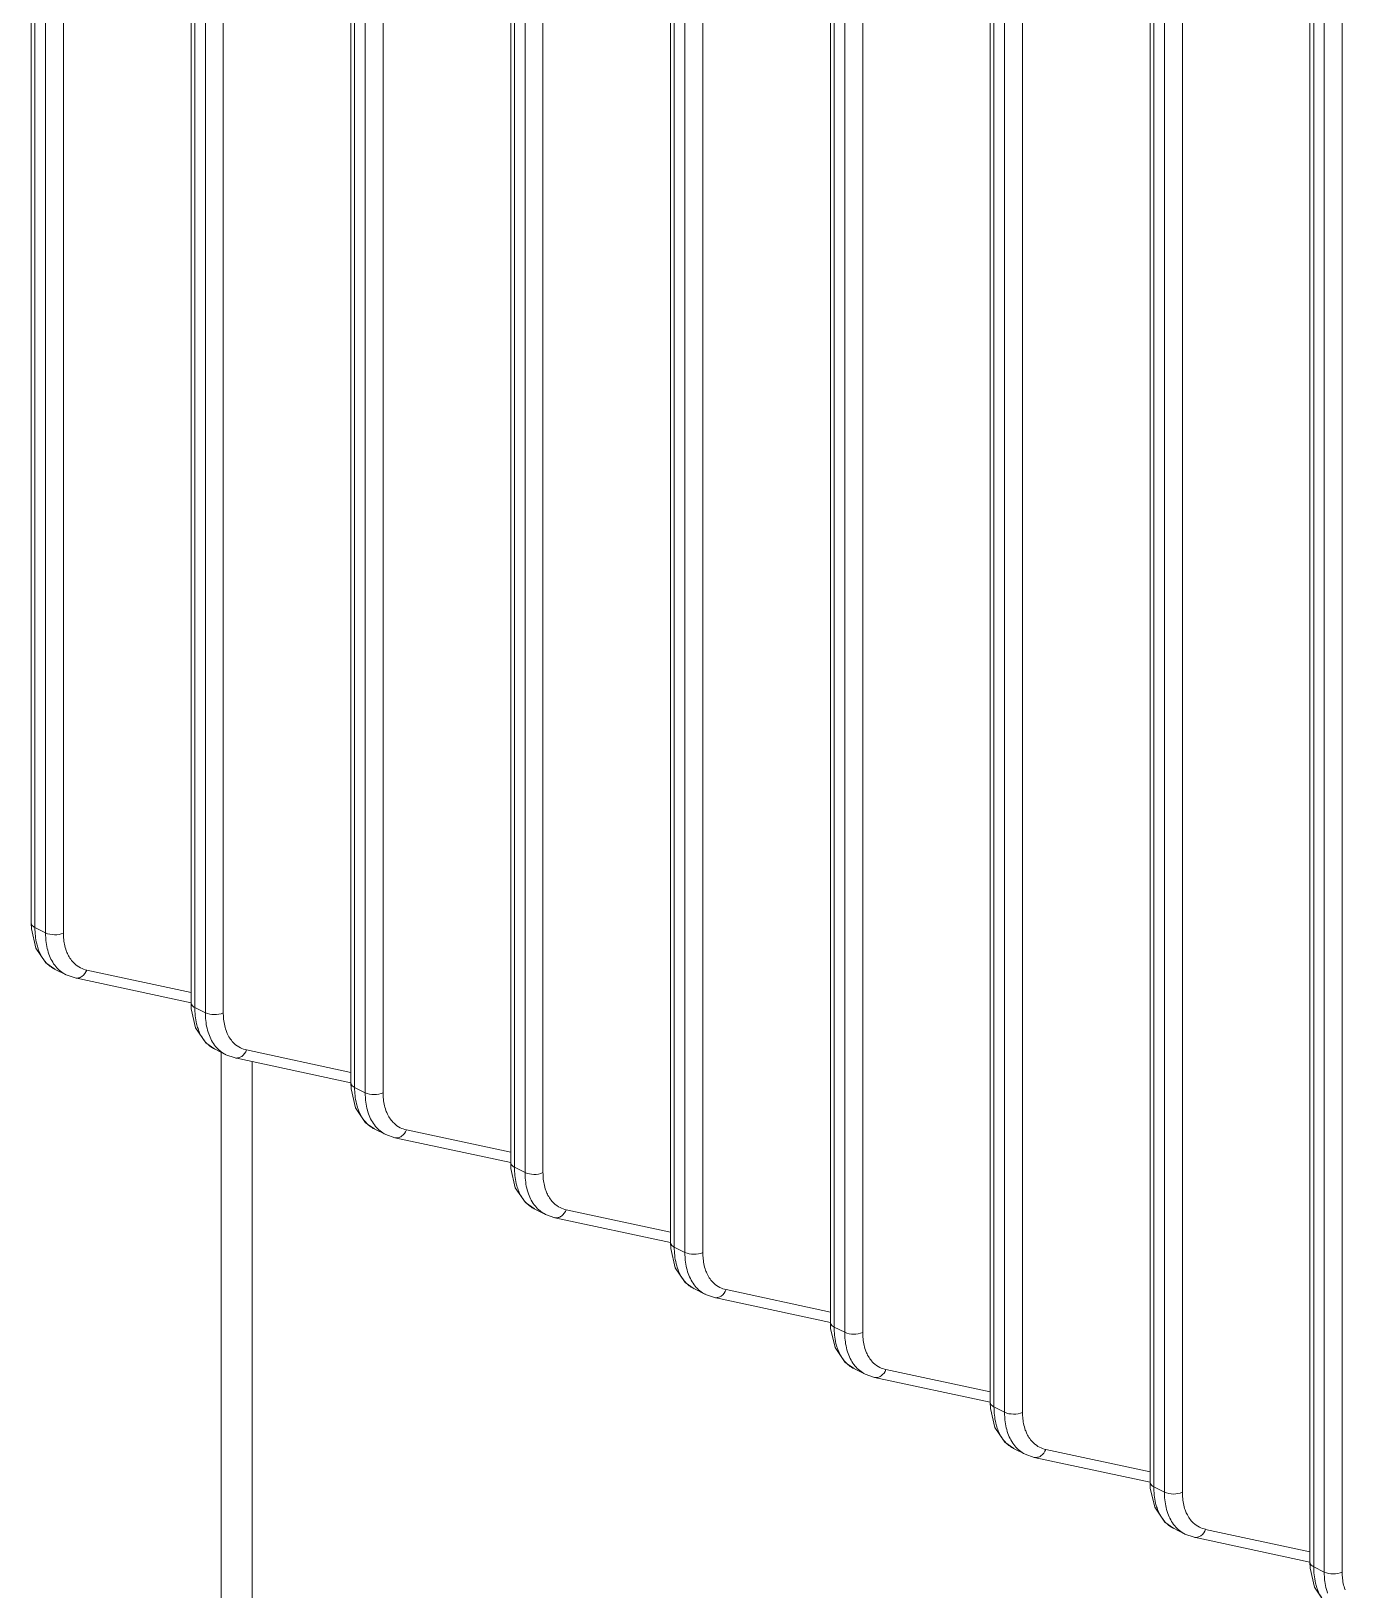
# Model space of a CAD drawing. Header units: millimetres. Extents: x 1177 to 4296, y 93 to 2298.
# Drawn here: x 3667 to 3718.2, y 1270.3 to 1331 of the extents above; entities that cross this region are included whole.
import ezdxf

# ---------------------------------------------------------------- set-up
doc = ezdxf.new("R2010")
doc.units = ezdxf.units.MM
doc.header["$LTSCALE"] = 0.1
doc.layers.get('0').update_dxf_attribs({"lineweight": 13})

msp = doc.modelspace()

# ---------------------------------------------------------------- linework, layer by layer
at = {"lineweight": 9}
for p, q in [((3667.043, 1296.236), (3667.043, 1365.952)), ((3667.189, 1296.059), (3667.189, 1365.775)), ((3667.602, 1365.569), (3667.602, 1295.853)), ((3668.299, 1365.564), (3668.299, 1295.848)), ((3673.265, 1293.125), (3673.265, 1362.84)), ((3673.412, 1292.948), (3673.412, 1362.664)), ((3673.824, 1362.457), (3673.824, 1292.742)), ((3674.522, 1362.453), (3674.522, 1292.737)), ((3679.488, 1290.013), (3679.488, 1359.729)), ((3679.634, 1289.837), (3679.634, 1359.552)), ((3680.047, 1359.346), (3680.047, 1289.63)), ((3680.744, 1359.342), (3680.744, 1289.626)), ((3685.71, 1286.902), (3685.71, 1356.618)), ((3685.857, 1286.725), (3685.857, 1356.441)), ((3686.269, 1356.235), (3686.269, 1286.519)), ((3686.967, 1356.23), (3686.967, 1286.515)), ((3691.933, 1283.791), (3691.933, 1353.507)), ((3692.079, 1283.614), (3692.079, 1353.33)), ((3692.492, 1353.124), (3692.492, 1283.408)), ((3693.189, 1353.119), (3693.189, 1283.403)), ((3698.155, 1280.68), (3698.155, 1350.395)), ((3698.302, 1280.503), (3698.302, 1350.218)), ((3698.714, 1350.012), (3698.714, 1280.297)), ((3699.412, 1350.008), (3699.412, 1280.292)), ((3704.378, 1277.568), (3704.378, 1347.284)), ((3704.524, 1277.392), (3704.524, 1347.107)), ((3704.937, 1346.901), (3704.937, 1277.185)), ((3705.635, 1346.896), (3705.635, 1277.181)), ((3710.601, 1274.457), (3710.601, 1344.173)), ((3710.747, 1274.28), (3710.747, 1343.996)), ((3711.159, 1343.79), (3711.159, 1274.074)), ((3711.857, 1343.785), (3711.857, 1274.07)), ((3716.823, 1271.346), (3716.823, 1341.061)), ((3716.97, 1271.169), (3716.97, 1340.885)), ((3717.382, 1340.679), (3717.382, 1270.963)), ((3718.08, 1340.674), (3718.08, 1270.958)), ((3667.043, 1296.236), (3667.051, 1296.005)), ((3667.051, 1296.005), (3667.222, 1295.26)), ((3667.189, 1296.059), (3667.602, 1295.853)), ((3667.222, 1295.26), (3667.613, 1294.682)), ((3667.613, 1294.682), (3667.964, 1294.44)), ((3667.952, 1294.445), (3668.401, 1294.221)), ((3668.402, 1294.221), (3668.757, 1294.096)), ((3668.757, 1294.096), (3673.266, 1293.129)), ((3668.757, 1294.096), (3668.757, 1294.096)), ((3669.206, 1294.404), (3673.265, 1293.533)), ((3673.265, 1293.125), (3673.274, 1292.894)), ((3673.274, 1292.894), (3673.444, 1292.149)), ((3673.412, 1292.948), (3673.824, 1292.742)), ((3673.444, 1292.149), (3673.836, 1291.571)), ((3673.836, 1291.571), (3674.186, 1291.328)), ((3674.174, 1291.334), (3674.623, 1291.109)), ((3674.434, 1291.204), (3674.433, 1235.54)), ((3674.624, 1291.109), (3674.98, 1290.985)), ((3675.429, 1291.293), (3679.488, 1290.422)), ((3674.98, 1290.985), (3679.489, 1290.017)), ((3674.98, 1290.985), (3674.98, 1290.985)), ((3675.641, 1235.474), (3675.641, 1290.843)), ((3679.488, 1290.014), (3679.497, 1289.782)), ((3679.497, 1289.782), (3679.667, 1289.038)), ((3679.634, 1289.837), (3680.047, 1289.63)), ((3679.667, 1289.038), (3680.058, 1288.46)), ((3680.058, 1288.46), (3680.409, 1288.217)), ((3680.397, 1288.223), (3680.846, 1287.998)), ((3681.651, 1288.181), (3685.71, 1287.31)), ((3680.847, 1287.998), (3681.202, 1287.874)), ((3681.202, 1287.874), (3685.711, 1286.906)), ((3681.202, 1287.874), (3681.202, 1287.874)), ((3685.71, 1286.903), (3685.719, 1286.671)), ((3685.719, 1286.671), (3685.89, 1285.927)), ((3685.857, 1286.725), (3686.269, 1286.519)), ((3685.89, 1285.927), (3686.281, 1285.349)), ((3686.281, 1285.349), (3686.631, 1285.106)), ((3686.62, 1285.111), (3687.069, 1284.887)), ((3687.874, 1285.07), (3691.933, 1284.199)), ((3687.069, 1284.887), (3687.425, 1284.762)), ((3687.425, 1284.762), (3691.934, 1283.795)), ((3687.425, 1284.762), (3687.425, 1284.762)), ((3691.933, 1283.791), (3691.942, 1283.56)), ((3691.942, 1283.56), (3692.112, 1282.815)), ((3692.079, 1283.614), (3692.492, 1283.408)), ((3692.112, 1282.815), (3692.503, 1282.237)), ((3692.503, 1282.237), (3692.854, 1281.995)), ((3692.842, 1282), (3693.291, 1281.775)), ((3694.097, 1281.959), (3698.155, 1281.088)), ((3693.292, 1281.775), (3693.648, 1281.651)), ((3693.647, 1281.651), (3698.156, 1280.684)), ((3693.647, 1281.651), (3693.648, 1281.651)), ((3698.155, 1280.68), (3698.164, 1280.448)), ((3698.164, 1280.448), (3698.335, 1279.704)), ((3698.302, 1280.503), (3698.714, 1280.297)), ((3698.335, 1279.704), (3698.726, 1279.126)), ((3698.726, 1279.126), (3699.076, 1278.883)), ((3699.065, 1278.889), (3699.514, 1278.664)), ((3699.514, 1278.664), (3699.87, 1278.54)), ((3699.87, 1278.54), (3704.379, 1277.572)), ((3699.87, 1278.54), (3699.87, 1278.54)), ((3700.319, 1278.847), (3704.378, 1277.976)), ((3704.378, 1277.569), (3704.387, 1277.337)), ((3704.387, 1277.337), (3704.557, 1276.593)), ((3704.524, 1277.392), (3704.937, 1277.185)), ((3704.557, 1276.593), (3704.948, 1276.015)), ((3704.948, 1276.015), (3705.299, 1275.772)), ((3705.287, 1275.777), (3705.736, 1275.553)), ((3705.737, 1275.553), (3706.093, 1275.429)), ((3706.093, 1275.429), (3710.601, 1274.461)), ((3706.093, 1275.429), (3706.093, 1275.429)), ((3706.542, 1275.736), (3710.601, 1274.865)), ((3710.601, 1274.457), (3710.609, 1274.226)), ((3710.609, 1274.226), (3710.78, 1273.482)), ((3710.747, 1274.28), (3711.159, 1274.074)), ((3710.78, 1273.482), (3711.171, 1272.904)), ((3711.171, 1272.904), (3711.521, 1272.661)), ((3711.51, 1272.666), (3711.959, 1272.442)), ((3711.959, 1272.442), (3712.315, 1272.317)), ((3712.315, 1272.317), (3716.824, 1271.35)), ((3712.315, 1272.317), (3712.315, 1272.317)), ((3712.764, 1272.625), (3716.823, 1271.754)), ((3716.823, 1271.346), (3716.832, 1271.115)), ((3716.832, 1271.115), (3717.002, 1270.37)), ((3716.97, 1271.169), (3717.382, 1270.963)), ((3717.002, 1270.37), (3717.394, 1269.792))]:
    msp.add_line(p, q, dxfattribs=at)
for centre, radius, start, end in [((3668.445, 1295.428), 1.1, 235.07, 243.38433), ((3669.419, 1295.396), 1.014, 243.37659, 257.89321), ((3674.667, 1292.317), 1.1, 235.07, 243.38433), ((3675.642, 1292.284), 1.014, 243.37659, 257.89321), ((3680.89, 1289.206), 1.1, 235.07, 243.38433), ((3681.864, 1289.173), 1.014, 243.37659, 257.89321), ((3687.112, 1286.095), 1.1, 235.07, 243.38433), ((3688.087, 1286.062), 1.014, 243.37659, 257.89321), ((3693.335, 1282.983), 1.1, 235.07, 243.38433), ((3694.309, 1282.95), 1.014, 243.37659, 257.89321), ((3699.557, 1279.872), 1.1, 235.07, 243.38433), ((3700.532, 1279.839), 1.014, 243.37659, 257.89321), ((3705.78, 1276.761), 1.1, 235.07, 243.38433), ((3706.754, 1276.728), 1.014, 243.37659, 257.89321), ((3712.002, 1273.649), 1.1, 235.07, 243.38433), ((3712.977, 1273.617), 1.014, 243.37659, 257.89321)]:
    msp.add_arc(centre, radius, start, end, dxfattribs=at)
for points, knots in [([(3667.189, 1296.059), (3667.168, 1296.07), (3667.101, 1296.108), (3667.043, 1296.182), (3667.043, 1296.236)], [0, 0, 0, 0, 0.307754, 1, 1, 1, 1]), ([(3667.314, 1295.236), (3667.293, 1295.298), (3667.217, 1295.566), (3667.189, 1295.846), (3667.189, 1296.059)], [0, 0, 0, 0, 0.234569, 1, 1, 1, 1]), ([(3668.299, 1295.848), (3668.192, 1295.797), (3667.95, 1295.761), (3667.707, 1295.8), (3667.602, 1295.853)], [0, 0, 0, 0, 0.501917, 1, 1, 1, 1]), ([(3667.602, 1295.853), (3667.602, 1295.779), (3667.612, 1295.5), (3667.664, 1295.221), (3667.732, 1295.027)], [0, 0, 0, 0, 0.264668, 1, 1, 1, 1]), ([(3668.299, 1295.848), (3668.299, 1295.787), (3668.308, 1295.554), (3668.351, 1295.321), (3668.409, 1295.16)], [0, 0, 0, 0, 0.264568, 1, 1, 1, 1]), ([(3667.815, 1294.527), (3667.701, 1294.607), (3667.492, 1294.822), (3667.364, 1295.091), (3667.314, 1295.236)], [0, 0, 0, 0, 0.47508, 1, 1, 1, 1]), ([(3667.732, 1295.027), (3667.794, 1294.852), (3667.962, 1294.53), (3668.247, 1294.298), (3668.398, 1294.222)], [0, 0, 0, 0, 0.522368, 1, 1, 1, 1]), ([(3668.409, 1295.16), (3668.426, 1295.11), (3668.502, 1294.927), (3668.618, 1294.758), (3668.724, 1294.658)], [0, 0, 0, 0, 0.26525, 1, 1, 1, 1]), ([(3668.757, 1294.096), (3668.8, 1294.087), (3668.894, 1294.089), (3669.074, 1294.173), (3669.168, 1294.307), (3669.206, 1294.404)], [0, 0, 0, 0, 0.224227, 0.463458, 1, 1, 1, 1]), ([(3673.412, 1292.948), (3673.39, 1292.959), (3673.324, 1292.997), (3673.265, 1293.07), (3673.265, 1293.125)], [0, 0, 0, 0, 0.307754, 1, 1, 1, 1]), ([(3673.537, 1292.125), (3673.516, 1292.187), (3673.439, 1292.454), (3673.412, 1292.735), (3673.412, 1292.948)], [0, 0, 0, 0, 0.234569, 1, 1, 1, 1]), ([(3674.522, 1292.737), (3674.414, 1292.686), (3674.172, 1292.65), (3673.93, 1292.689), (3673.824, 1292.742)], [0, 0, 0, 0, 0.501917, 1, 1, 1, 1]), ([(3673.824, 1292.742), (3673.824, 1292.668), (3673.834, 1292.389), (3673.886, 1292.11), (3673.955, 1291.916)], [0, 0, 0, 0, 0.264668, 1, 1, 1, 1]), ([(3674.522, 1292.737), (3674.522, 1292.676), (3674.53, 1292.443), (3674.574, 1292.21), (3674.631, 1292.049)], [0, 0, 0, 0, 0.264568, 1, 1, 1, 1]), ([(3674.038, 1291.416), (3673.923, 1291.495), (3673.715, 1291.711), (3673.587, 1291.979), (3673.537, 1292.125)], [0, 0, 0, 0, 0.47508, 1, 1, 1, 1]), ([(3673.955, 1291.916), (3674.017, 1291.741), (3674.185, 1291.419), (3674.469, 1291.187), (3674.621, 1291.111)], [0, 0, 0, 0, 0.522368, 1, 1, 1, 1]), ([(3674.631, 1292.049), (3674.649, 1291.999), (3674.724, 1291.816), (3674.84, 1291.647), (3674.946, 1291.547)], [0, 0, 0, 0, 0.26525, 1, 1, 1, 1]), ([(3674.98, 1290.985), (3675.023, 1290.976), (3675.116, 1290.977), (3675.297, 1291.062), (3675.391, 1291.195), (3675.429, 1291.293)], [0, 0, 0, 0, 0.224227, 0.463458, 1, 1, 1, 1]), ([(3679.634, 1289.837), (3679.613, 1289.847), (3679.546, 1289.886), (3679.488, 1289.959), (3679.488, 1290.013)], [0, 0, 0, 0, 0.307754, 1, 1, 1, 1]), ([(3679.759, 1289.014), (3679.738, 1289.075), (3679.662, 1289.343), (3679.634, 1289.624), (3679.634, 1289.837)], [0, 0, 0, 0, 0.234569, 1, 1, 1, 1]), ([(3680.744, 1289.626), (3680.637, 1289.575), (3680.395, 1289.538), (3680.152, 1289.578), (3680.047, 1289.63)], [0, 0, 0, 0, 0.501917, 1, 1, 1, 1]), ([(3680.047, 1289.63), (3680.047, 1289.557), (3680.057, 1289.277), (3680.109, 1288.998), (3680.177, 1288.805)], [0, 0, 0, 0, 0.264668, 1, 1, 1, 1]), ([(3680.744, 1289.626), (3680.744, 1289.564), (3680.753, 1289.332), (3680.796, 1289.099), (3680.854, 1288.937)], [0, 0, 0, 0, 0.264568, 1, 1, 1, 1]), ([(3680.26, 1288.304), (3680.146, 1288.384), (3679.937, 1288.6), (3679.809, 1288.868), (3679.759, 1289.014)], [0, 0, 0, 0, 0.47508, 1, 1, 1, 1]), ([(3680.177, 1288.805), (3680.239, 1288.63), (3680.408, 1288.308), (3680.692, 1288.075), (3680.843, 1288)], [0, 0, 0, 0, 0.522368, 1, 1, 1, 1]), ([(3680.854, 1288.937), (3680.871, 1288.888), (3680.947, 1288.704), (3681.063, 1288.536), (3681.169, 1288.436)], [0, 0, 0, 0, 0.26525, 1, 1, 1, 1]), ([(3681.202, 1287.874), (3681.245, 1287.865), (3681.339, 1287.866), (3681.519, 1287.95), (3681.613, 1288.084), (3681.651, 1288.181)], [0, 0, 0, 0, 0.224227, 0.463458, 1, 1, 1, 1]), ([(3685.857, 1286.725), (3685.835, 1286.736), (3685.769, 1286.775), (3685.71, 1286.848), (3685.71, 1286.902)], [0, 0, 0, 0, 0.307754, 1, 1, 1, 1]), ([(3685.982, 1285.902), (3685.961, 1285.964), (3685.884, 1286.232), (3685.857, 1286.512), (3685.857, 1286.725)], [0, 0, 0, 0, 0.234569, 1, 1, 1, 1]), ([(3686.967, 1286.515), (3686.859, 1286.464), (3686.617, 1286.427), (3686.375, 1286.466), (3686.269, 1286.519)], [0, 0, 0, 0, 0.501917, 1, 1, 1, 1]), ([(3686.269, 1286.519), (3686.269, 1286.445), (3686.279, 1286.166), (3686.331, 1285.887), (3686.4, 1285.693)], [0, 0, 0, 0, 0.264668, 1, 1, 1, 1]), ([(3686.967, 1286.515), (3686.967, 1286.453), (3686.975, 1286.22), (3687.019, 1285.988), (3687.076, 1285.826)], [0, 0, 0, 0, 0.264568, 1, 1, 1, 1]), ([(3686.483, 1285.193), (3686.369, 1285.273), (3686.16, 1285.488), (3686.032, 1285.757), (3685.982, 1285.902)], [0, 0, 0, 0, 0.47508, 1, 1, 1, 1]), ([(3686.4, 1285.693), (3686.462, 1285.519), (3686.63, 1285.197), (3686.914, 1284.964), (3687.066, 1284.888)], [0, 0, 0, 0, 0.522368, 1, 1, 1, 1]), ([(3687.076, 1285.826), (3687.094, 1285.777), (3687.169, 1285.593), (3687.285, 1285.425), (3687.391, 1285.324)], [0, 0, 0, 0, 0.26525, 1, 1, 1, 1]), ([(3687.425, 1284.763), (3687.468, 1284.754), (3687.561, 1284.755), (3687.742, 1284.839), (3687.836, 1284.973), (3687.874, 1285.07)], [0, 0, 0, 0, 0.224227, 0.463458, 1, 1, 1, 1]), ([(3692.079, 1283.614), (3692.058, 1283.625), (3691.991, 1283.663), (3691.933, 1283.737), (3691.933, 1283.791)], [0, 0, 0, 0, 0.307754, 1, 1, 1, 1]), ([(3692.204, 1282.791), (3692.183, 1282.853), (3692.107, 1283.121), (3692.079, 1283.401), (3692.079, 1283.614)], [0, 0, 0, 0, 0.234569, 1, 1, 1, 1]), ([(3693.189, 1283.403), (3693.082, 1283.352), (3692.84, 1283.316), (3692.597, 1283.355), (3692.492, 1283.408)], [0, 0, 0, 0, 0.501917, 1, 1, 1, 1]), ([(3692.492, 1283.408), (3692.492, 1283.334), (3692.502, 1283.055), (3692.554, 1282.776), (3692.622, 1282.582)], [0, 0, 0, 0, 0.264668, 1, 1, 1, 1]), ([(3693.189, 1283.403), (3693.189, 1283.342), (3693.198, 1283.109), (3693.241, 1282.876), (3693.299, 1282.715)], [0, 0, 0, 0, 0.264568, 1, 1, 1, 1]), ([(3692.705, 1282.082), (3692.591, 1282.162), (3692.382, 1282.377), (3692.254, 1282.645), (3692.204, 1282.791)], [0, 0, 0, 0, 0.47508, 1, 1, 1, 1]), ([(3692.622, 1282.582), (3692.684, 1282.407), (3692.853, 1282.085), (3693.137, 1281.853), (3693.289, 1281.777)], [0, 0, 0, 0, 0.522368, 1, 1, 1, 1]), ([(3693.299, 1282.715), (3693.316, 1282.665), (3693.392, 1282.482), (3693.508, 1282.313), (3693.614, 1282.213)], [0, 0, 0, 0, 0.26525, 1, 1, 1, 1]), ([(3693.648, 1281.651), (3693.69, 1281.642), (3693.784, 1281.644), (3693.964, 1281.728), (3694.058, 1281.861), (3694.097, 1281.959)], [0, 0, 0, 0, 0.224227, 0.463458, 1, 1, 1, 1]), ([(3698.302, 1280.503), (3698.28, 1280.514), (3698.214, 1280.552), (3698.155, 1280.625), (3698.155, 1280.68)], [0, 0, 0, 0, 0.307754, 1, 1, 1, 1]), ([(3698.427, 1279.68), (3698.406, 1279.742), (3698.329, 1280.009), (3698.302, 1280.29), (3698.302, 1280.503)], [0, 0, 0, 0, 0.234569, 1, 1, 1, 1]), ([(3699.412, 1280.292), (3699.304, 1280.241), (3699.062, 1280.204), (3698.82, 1280.244), (3698.714, 1280.297)], [0, 0, 0, 0, 0.501917, 1, 1, 1, 1]), ([(3698.714, 1280.297), (3698.714, 1280.223), (3698.724, 1279.944), (3698.776, 1279.664), (3698.845, 1279.471)], [0, 0, 0, 0, 0.264668, 1, 1, 1, 1]), ([(3699.412, 1280.292), (3699.412, 1280.23), (3699.421, 1279.998), (3699.464, 1279.765), (3699.521, 1279.604)], [0, 0, 0, 0, 0.264568, 1, 1, 1, 1]), ([(3698.928, 1278.971), (3698.814, 1279.05), (3698.605, 1279.266), (3698.477, 1279.534), (3698.427, 1279.68)], [0, 0, 0, 0, 0.47508, 1, 1, 1, 1]), ([(3699.521, 1279.604), (3699.539, 1279.554), (3699.614, 1279.371), (3699.73, 1279.202), (3699.836, 1279.102)], [0, 0, 0, 0, 0.26525, 1, 1, 1, 1]), ([(3698.845, 1279.471), (3698.907, 1279.296), (3699.075, 1278.974), (3699.36, 1278.742), (3699.511, 1278.666)], [0, 0, 0, 0, 0.522368, 1, 1, 1, 1]), ([(3699.87, 1278.54), (3699.913, 1278.531), (3700.007, 1278.532), (3700.187, 1278.617), (3700.281, 1278.75), (3700.319, 1278.847)], [0, 0, 0, 0, 0.224227, 0.463458, 1, 1, 1, 1]), ([(3704.524, 1277.392), (3704.503, 1277.402), (3704.436, 1277.441), (3704.378, 1277.514), (3704.378, 1277.568)], [0, 0, 0, 0, 0.307754, 1, 1, 1, 1]), ([(3704.65, 1276.568), (3704.628, 1276.63), (3704.552, 1276.898), (3704.524, 1277.179), (3704.524, 1277.392)], [0, 0, 0, 0, 0.234569, 1, 1, 1, 1]), ([(3705.635, 1277.181), (3705.527, 1277.13), (3705.285, 1277.093), (3705.043, 1277.133), (3704.937, 1277.185)], [0, 0, 0, 0, 0.501917, 1, 1, 1, 1]), ([(3704.937, 1277.185), (3704.937, 1277.111), (3704.947, 1276.832), (3704.999, 1276.553), (3705.067, 1276.36)], [0, 0, 0, 0, 0.264668, 1, 1, 1, 1]), ([(3705.635, 1277.181), (3705.635, 1277.119), (3705.643, 1276.886), (3705.687, 1276.654), (3705.744, 1276.492)], [0, 0, 0, 0, 0.264568, 1, 1, 1, 1]), ([(3705.15, 1275.859), (3705.036, 1275.939), (3704.827, 1276.155), (3704.699, 1276.423), (3704.65, 1276.568)], [0, 0, 0, 0, 0.47508, 1, 1, 1, 1]), ([(3705.744, 1276.492), (3705.762, 1276.443), (3705.837, 1276.259), (3705.953, 1276.091), (3706.059, 1275.991)], [0, 0, 0, 0, 0.26525, 1, 1, 1, 1]), ([(3705.067, 1276.36), (3705.129, 1276.185), (3705.298, 1275.863), (3705.582, 1275.63), (3705.734, 1275.555)], [0, 0, 0, 0, 0.522368, 1, 1, 1, 1]), ([(3706.093, 1275.429), (3706.135, 1275.42), (3706.229, 1275.421), (3706.409, 1275.505), (3706.503, 1275.639), (3706.542, 1275.736)], [0, 0, 0, 0, 0.224227, 0.463458, 1, 1, 1, 1]), ([(3710.747, 1274.28), (3710.725, 1274.291), (3710.659, 1274.33), (3710.601, 1274.403), (3710.601, 1274.457)], [0, 0, 0, 0, 0.307754, 1, 1, 1, 1]), ([(3710.872, 1273.457), (3710.851, 1273.519), (3710.774, 1273.787), (3710.747, 1274.067), (3710.747, 1274.28)], [0, 0, 0, 0, 0.234569, 1, 1, 1, 1]), ([(3711.857, 1274.07), (3711.749, 1274.018), (3711.507, 1273.982), (3711.265, 1274.021), (3711.159, 1274.074)], [0, 0, 0, 0, 0.501917, 1, 1, 1, 1]), ([(3711.159, 1274.074), (3711.159, 1274), (3711.17, 1273.721), (3711.221, 1273.442), (3711.29, 1273.248)], [0, 0, 0, 0, 0.264668, 1, 1, 1, 1]), ([(3711.857, 1274.07), (3711.857, 1274.008), (3711.866, 1273.775), (3711.909, 1273.543), (3711.966, 1273.381)], [0, 0, 0, 0, 0.264568, 1, 1, 1, 1]), ([(3711.373, 1272.748), (3711.259, 1272.828), (3711.05, 1273.043), (3710.922, 1273.312), (3710.872, 1273.457)], [0, 0, 0, 0, 0.47508, 1, 1, 1, 1]), ([(3711.29, 1273.248), (3711.352, 1273.073), (3711.52, 1272.752), (3711.805, 1272.519), (3711.956, 1272.443)], [0, 0, 0, 0, 0.522368, 1, 1, 1, 1]), ([(3711.966, 1273.381), (3711.984, 1273.331), (3712.06, 1273.148), (3712.175, 1272.98), (3712.281, 1272.879)], [0, 0, 0, 0, 0.26525, 1, 1, 1, 1]), ([(3712.315, 1272.318), (3712.358, 1272.309), (3712.452, 1272.31), (3712.632, 1272.394), (3712.726, 1272.528), (3712.764, 1272.625)], [0, 0, 0, 0, 0.224227, 0.463458, 1, 1, 1, 1]), ([(3716.97, 1271.169), (3716.948, 1271.18), (3716.881, 1271.218), (3716.823, 1271.292), (3716.823, 1271.346)], [0, 0, 0, 0, 0.307754, 1, 1, 1, 1]), ([(3717.095, 1270.346), (3717.074, 1270.408), (3716.997, 1270.676), (3716.97, 1270.956), (3716.97, 1271.169)], [0, 0, 0, 0, 0.234569, 1, 1, 1, 1]), ([(3718.08, 1270.958), (3717.972, 1270.907), (3717.73, 1270.871), (3717.488, 1270.91), (3717.382, 1270.963)], [0, 0, 0, 0, 0.501917, 1, 1, 1, 1]), ([(3717.382, 1270.963), (3717.382, 1270.889), (3717.392, 1270.61), (3717.444, 1270.331), (3717.513, 1270.137)], [0, 0, 0, 0, 0.264668, 1, 1, 1, 1]), ([(3718.08, 1270.958), (3718.08, 1270.897), (3718.088, 1270.664), (3718.132, 1270.431), (3718.189, 1270.27)], [0, 0, 0, 0, 0.264568, 1, 1, 1, 1]), ([(3717.595, 1269.637), (3717.481, 1269.716), (3717.273, 1269.932), (3717.144, 1270.2), (3717.095, 1270.346)], [0, 0, 0, 0, 0.47508, 1, 1, 1, 1])]:
    msp.add_open_spline(points, degree=3, knots=knots, dxfattribs=at)
for points in [[(3668.724, 1294.658), (3668.795, 1294.591), (3668.877, 1294.533), (3668.965, 1294.489)], [(3674.946, 1291.547), (3675.017, 1291.479), (3675.099, 1291.422), (3675.187, 1291.378)], [(3681.169, 1288.436), (3681.24, 1288.368), (3681.322, 1288.31), (3681.41, 1288.266)], [(3687.391, 1285.324), (3687.463, 1285.257), (3687.544, 1285.199), (3687.632, 1285.155)], [(3693.614, 1282.213), (3693.685, 1282.146), (3693.767, 1282.088), (3693.855, 1282.044)], [(3699.836, 1279.102), (3699.908, 1279.034), (3699.99, 1278.977), (3700.077, 1278.932)], [(3706.059, 1275.991), (3706.13, 1275.923), (3706.212, 1275.865), (3706.3, 1275.821)], [(3712.281, 1272.879), (3712.353, 1272.812), (3712.435, 1272.754), (3712.522, 1272.71)]]:
    msp.add_open_spline(points, degree=3, dxfattribs=at)

doc.saveas('drawing.dxf')
